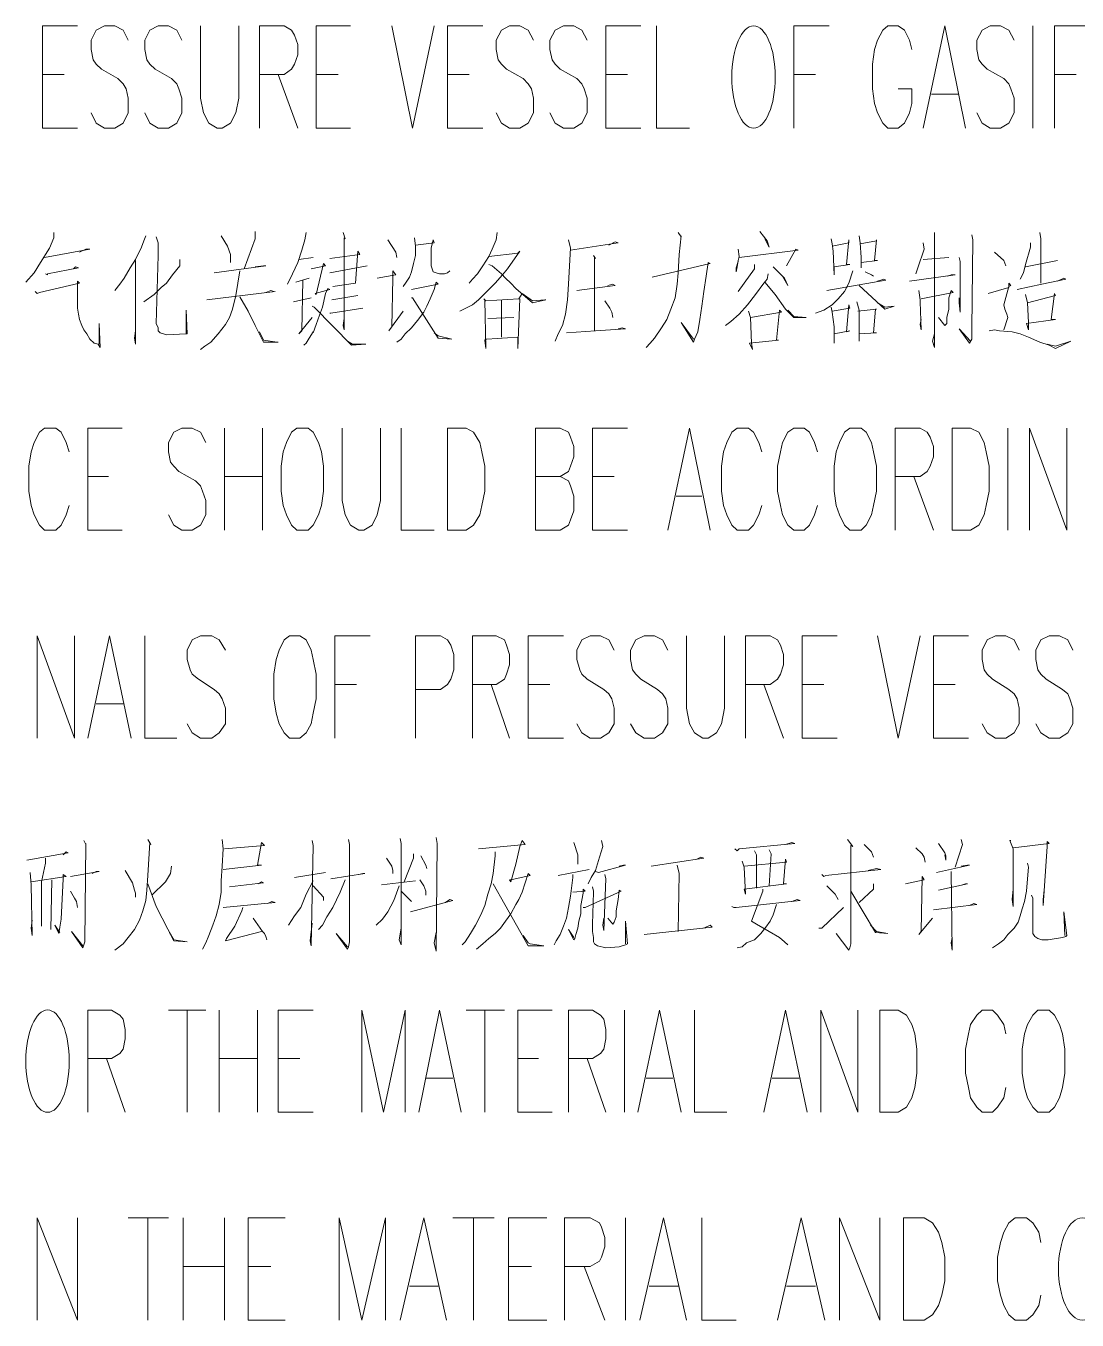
# Model space of a CAD drawing. Header units: millimetres. Extents: x 0 to 588, y 0 to 874.
# Drawn here: x 478.73 to 500.25, y 608.52 to 635.02 of the extents above; entities that cross this region are included whole.
import ezdxf

# ---------------------------------------------------------------- set-up
doc = ezdxf.new("R2010")
doc.units = ezdxf.units.MM
doc.layers.get('0').update_dxf_attribs({"lineweight": 18})

msp = doc.modelspace()

# ---------------------------------------------------------------- linework, layer by layer
at = {"color": 0, "lineweight": 0}
for points in [[(479.065, 632.926), (479.065, 635.021), (479.785, 635.021)], [(480.822, 634.725), (480.716, 634.936), (480.547, 635.021), (480.335, 635.021), (480.166, 634.936), (480.06, 634.725), (480.06, 634.534), (480.102, 634.323), (480.166, 634.238), (480.272, 634.132), (480.61, 633.942), (480.716, 633.836), (480.78, 633.73), (480.822, 633.539), (480.822, 633.243), (480.716, 633.032), (480.547, 632.926), (480.335, 632.926), (480.166, 633.032), (480.06, 633.243)], [(481.923, 634.725), (481.817, 634.936), (481.647, 635.021), (481.436, 635.021), (481.267, 634.936), (481.161, 634.725), (481.161, 634.534), (481.203, 634.323), (481.267, 634.238), (481.372, 634.132), (481.711, 633.942), (481.817, 633.836), (481.859, 633.73), (481.923, 633.539), (481.923, 633.243), (481.817, 633.032), (481.647, 632.926), (481.436, 632.926), (481.267, 633.032), (481.161, 633.243)], [(482.304, 635.021), (482.304, 633.539), (482.367, 633.243), (482.473, 633.032), (482.642, 632.926), (482.748, 632.926), (482.918, 633.032), (483.023, 633.243), (483.087, 633.539), (483.087, 635.021)], [(483.51, 632.926), (483.51, 635.021), (484.018, 635.021), (484.166, 634.936), (484.23, 634.831), (484.293, 634.64), (484.293, 634.428), (484.23, 634.238), (484.166, 634.132), (484.018, 634.026), (483.51, 634.026)], [(484.674, 632.926), (484.674, 635.021), (485.373, 635.021)], [(486.219, 635.021), (486.643, 632.926), (487.087, 635.021)], [(487.363, 632.926), (487.363, 635.021), (488.082, 635.021)], [(489.119, 634.725), (489.014, 634.936), (488.844, 635.021), (488.632, 635.021), (488.463, 634.936), (488.357, 634.725), (488.357, 634.534), (488.4, 634.323), (488.463, 634.238), (488.569, 634.132), (488.908, 633.942), (489.014, 633.836), (489.077, 633.73), (489.119, 633.539), (489.119, 633.243), (489.014, 633.032), (488.844, 632.926), (488.632, 632.926), (488.463, 633.032), (488.357, 633.243)], [(490.22, 634.725), (490.114, 634.936), (489.945, 635.021), (489.733, 635.021), (489.564, 634.936), (489.458, 634.725), (489.458, 634.534), (489.5, 634.323), (489.564, 634.238), (489.67, 634.132), (490.008, 633.942), (490.114, 633.836), (490.156, 633.73), (490.22, 633.539), (490.22, 633.243), (490.114, 633.032), (489.945, 632.926), (489.733, 632.926), (489.564, 633.032), (489.458, 633.243)], [(490.601, 632.926), (490.601, 635.021), (491.321, 635.021)], [(491.638, 635.021), (491.638, 632.926), (492.315, 632.926)], [(494.453, 632.926), (494.453, 635.021), (495.173, 635.021)], [(496.866, 634.534), (496.824, 634.725), (496.718, 634.936), (496.591, 635.021), (496.38, 635.021), (496.274, 634.936), (496.168, 634.725), (496.104, 634.534), (496.062, 634.238), (496.062, 633.73), (496.104, 633.433), (496.168, 633.243), (496.274, 633.032), (496.38, 632.926), (496.591, 632.926), (496.718, 633.032), (496.824, 633.243), (496.866, 633.433), (496.866, 633.73), (496.591, 633.73)], [(497.099, 632.926), (497.544, 635.021), (497.967, 632.926)], [(498.962, 634.725), (498.856, 634.936), (498.687, 635.021), (498.475, 635.021), (498.306, 634.936), (498.2, 634.725), (498.2, 634.534), (498.242, 634.323), (498.306, 634.238), (498.411, 634.132), (498.75, 633.942), (498.856, 633.836), (498.898, 633.73), (498.962, 633.539), (498.962, 633.243), (498.856, 633.032), (498.687, 632.926), (498.475, 632.926), (498.306, 633.032), (498.2, 633.243)], [(499.343, 635.021), (499.343, 632.926)], [(499.787, 632.926), (499.787, 635.021), (500.507, 635.021)], [(479.065, 634.026), (479.51, 634.026)], [(483.891, 634.026), (484.293, 632.926)], [(484.674, 634.026), (485.119, 634.026)], [(487.363, 634.026), (487.807, 634.026)], [(490.601, 634.026), (491.046, 634.026)], [(494.453, 634.026), (494.898, 634.026)], [(499.787, 634.026), (500.232, 634.026)], [(497.269, 633.624), (497.819, 633.624)], [(479.065, 632.926), (479.785, 632.926)], [(484.674, 632.926), (485.373, 632.926)], [(487.363, 632.926), (488.082, 632.926)], [(490.601, 632.926), (491.321, 632.926)], [(479.298, 630.787), (479.298, 630.682), (479.213, 630.47), (479.023, 630.174), (478.896, 629.962), (478.726, 629.772)], [(481.182, 630.724), (481.139, 630.619), (481.097, 630.491), (480.97, 630.237), (480.864, 630.068), (480.737, 629.856), (480.653, 629.729), (480.547, 629.602)], [(482.727, 630.724), (482.854, 630.513), (482.918, 630.343), (482.918, 630.174)], [(483.425, 630.809), (483.425, 630.661), (483.193, 630.047)], [(484.463, 630.787), (484.442, 630.64), (484.378, 630.428), (484.293, 630.174), (484.188, 629.941), (484.082, 629.729)], [(485.225, 630.787), (485.267, 630.661), (485.246, 630.682), (485.246, 628.798), (485.225, 628.883), (485.246, 629.031)], [(488.378, 630.787), (488.357, 630.64), (488.273, 630.449), (488.209, 630.301), (488.082, 630.111), (487.976, 629.941), (487.87, 629.835), (487.807, 629.751)], [(492.083, 630.787), (492.146, 630.703), (492.146, 630.724), (492.104, 630.343), (492.083, 629.962), (492.062, 629.729), (492.019, 629.454), (491.935, 629.221), (491.85, 629.01), (491.744, 628.841), (491.596, 628.629), (491.511, 628.523), (491.426, 628.438)], [(493.755, 630.809), (493.903, 630.619), (493.945, 630.491), (493.861, 630.661)], [(495.787, 630.724), (495.808, 630.576), (495.829, 630.28), (495.829, 630.068), (495.829, 630.174), (496.168, 630.216), (496.104, 630.216), (496.147, 630.64), (496.147, 630.619), (495.808, 630.555)], [(497.332, 630.787), (497.332, 628.438), (497.29, 628.565), (497.332, 628.713)], [(498.094, 630.745), (498.115, 630.64), (498.094, 628.819), (498.094, 628.608), (498.052, 628.523), (497.84, 628.819), (498.073, 628.565)], [(499.491, 630.787), (499.512, 630.661), (499.512, 629.751)], [(479.108, 630.28), (480.039, 630.449), (479.954, 630.449), (479.827, 630.386)], [(481.394, 630.703), (481.436, 630.576), (481.436, 630.322), (481.394, 628.925), (481.436, 628.841), (481.436, 628.777), (481.478, 628.735), (481.542, 628.713), (481.605, 628.692), (482.007, 628.713), (482.029, 628.713), (482.007, 629.2), (482.007, 628.713)], [(486.135, 630.64), (486.304, 630.386), (486.325, 630.28)], [(486.685, 630.682), (486.706, 630.513), (486.706, 630.322), (486.664, 630.153), (486.622, 629.984), (486.579, 629.878), (486.516, 629.772), (486.452, 629.687)], [(486.706, 630.534), (487.087, 630.576), (487.066, 630.64), (487.024, 630.47), (487.024, 630.111), (487.045, 630.047), (487.066, 629.984), (487.13, 629.962), (487.193, 629.941), (487.299, 629.941), (487.363, 629.962), (487.405, 630.005)], [(489.839, 630.64), (489.881, 630.47), (489.86, 630.111), (489.839, 629.729), (489.818, 629.412), (489.776, 629.115), (489.712, 628.883), (489.627, 628.713), (489.564, 628.565)], [(489.881, 630.428), (490.855, 630.576), (490.791, 630.597), (490.664, 630.534)], [(493.31, 630.449), (493.332, 630.301), (493.31, 630.216), (493.289, 630.089), (493.268, 629.984), (493.268, 630.068), (493.31, 630.195)], [(493.332, 630.28), (494.538, 630.428), (494.496, 630.449), (494.305, 630.111)], [(495.215, 630.661), (495.236, 630.555), (495.258, 630.407), (495.279, 629.92), (495.279, 630.089), (495.596, 630.132), (495.533, 630.132), (495.575, 630.64), (495.575, 630.576), (495.236, 630.513)], [(497.099, 630.576), (497.12, 630.449), (496.993, 630.068), (496.951, 629.941)], [(499.3, 630.576), (499.3, 630.491), (499.195, 630.132), (499.152, 629.962), (499.089, 629.835)], [(480.97, 630.216), (480.97, 628.502), (480.949, 628.629), (480.97, 628.777)], [(481.88, 630.237), (481.88, 630.111), (481.732, 629.92), (481.605, 629.751), (481.499, 629.666), (481.351, 629.518), (481.139, 629.37)], [(484.315, 630.237), (484.611, 630.28)], [(484.95, 630.258), (485.563, 630.343), (485.521, 630.407), (485.479, 629.751), (485.013, 629.687)], [(488.209, 630.301), (488.802, 630.365), (488.844, 630.407), (488.59, 630.047), (488.484, 629.92), (488.336, 629.751), (487.998, 629.412), (487.87, 629.306), (487.616, 629.179)], [(490.347, 630.322), (490.389, 630.258), (490.368, 630.28), (490.368, 628.777)], [(497.099, 630.237), (497.628, 630.28)], [(497.84, 630.28), (497.861, 630.195), (497.861, 629.158), (497.84, 629.348), (497.84, 629.454)], [(498.56, 630.386), (498.75, 630.216), (498.793, 630.111)], [(499.195, 630.089), (499.851, 630.216)], [(479.129, 629.941), (479.171, 629.92), (479.171, 629.941), (479.806, 630.068), (479.743, 630.089), (479.7, 630.047)], [(483.108, 630.005), (483.023, 629.497), (482.96, 629.221), (482.896, 629.052), (482.812, 628.904), (482.663, 628.713), (482.515, 628.544), (482.388, 628.46), (482.304, 628.396)], [(482.579, 629.962), (483.637, 630.111), (483.595, 630.111), (483.425, 630.089)], [(484.568, 630.047), (484.865, 630.111), (484.822, 630.153), (484.674, 629.518), (484.653, 629.539), (484.95, 629.624), (484.907, 629.644), (484.865, 629.539), (484.801, 629.264), (484.738, 629.095), (484.674, 628.904), (484.611, 628.735), (484.611, 628.755), (484.526, 628.629), (484.463, 628.523), (484.42, 628.481)], [(484.95, 629.962), (485.712, 630.111)], [(485.923, 629.856), (486.304, 629.92), (486.241, 630.005), (486.241, 629.856), (486.219, 628.862), (486.156, 628.777), (486.452, 629.179)], [(488.209, 630.132), (488.273, 630.111), (488.463, 629.941), (488.548, 629.856), (488.654, 629.751), (488.76, 629.644), (489.098, 629.348), (489.373, 629.412), (489.352, 629.412), (489.098, 629.391), (488.887, 629.539), (488.823, 629.433), (488.146, 629.391), (488.103, 629.433), (488.125, 629.412), (488.146, 628.417), (488.125, 628.586), (488.146, 628.608), (488.167, 628.608), (488.802, 628.65), (488.802, 628.417), (488.844, 629.433)], [(491.553, 629.878), (492.739, 630.153), (492.697, 630.174), (492.654, 629.899), (492.612, 629.581), (492.57, 629.285), (492.527, 629.01), (492.485, 628.755), (492.421, 628.608), (492.4, 628.544), (492.146, 628.946), (492.4, 628.608)], [(493.924, 629.941), (493.903, 629.835), (493.839, 629.751), (493.67, 629.518), (493.501, 629.306), (493.332, 629.115), (493.162, 628.967), (493.056, 628.883)], [(493.649, 630.132), (493.649, 630.047), (493.437, 629.751), (493.31, 629.581)], [(494.03, 630.089), (494.263, 629.856), (494.326, 629.708), (494.221, 629.899)], [(495.66, 630.005), (495.575, 629.751), (495.49, 629.581), (495.363, 629.433), (495.236, 629.306), (495.067, 629.2), (494.898, 629.137)], [(495.914, 629.984), (496.041, 629.92), (496.083, 629.899)], [(496.824, 629.793), (497.755, 629.92), (497.671, 629.92), (497.607, 629.899)], [(478.917, 629.581), (478.959, 629.539), (479.002, 629.56), (479.827, 629.751), (479.785, 629.793), (479.785, 629.243), (479.806, 629.115), (479.827, 629.01), (479.87, 628.883), (479.912, 628.798), (479.975, 628.713), (480.039, 628.608), (480.123, 628.523), (480.208, 628.502), (480.25, 628.438), (480.229, 628.925), (480.229, 628.502)], [(484.526, 629.856), (484.251, 629.772)], [(484.399, 629.814), (484.378, 628.777), (484.315, 628.713), (484.59, 629.052)], [(486.622, 629.624), (487.172, 629.729), (487.13, 629.772), (487.087, 629.624), (487.003, 629.433), (486.939, 629.285), (486.876, 629.158), (486.749, 628.989), (486.622, 628.841), (486.495, 628.713), (486.41, 628.608), (486.325, 628.544)], [(490.008, 629.602), (490.791, 629.708), (490.749, 629.729), (490.643, 629.708)], [(493.861, 629.772), (494.072, 629.518), (494.284, 629.221), (494.453, 629.052), (494.707, 629.052), (494.453, 629.073), (494.326, 629.2)], [(495.131, 629.602), (496.337, 629.814), (496.295, 629.835), (496.168, 629.793)], [(495.787, 629.708), (496.316, 629.221), (496.507, 629.285), (496.316, 629.264), (496.168, 629.348)], [(498.433, 629.539), (498.856, 629.666), (498.856, 629.751), (498.898, 629.708), (498.856, 629.687), (498.75, 629.306), (498.771, 629.221), (498.814, 629.115), (498.835, 629.052), (498.75, 628.798)], [(499.025, 629.624), (499.533, 629.729), (500.02, 629.835), (499.978, 629.856), (499.851, 629.793)], [(482.431, 629.412), (483.828, 629.581)], [(483.108, 629.476), (483.277, 629.179), (483.425, 628.883), (483.595, 628.544), (483.891, 628.544), (483.87, 628.544), (483.595, 628.586), (483.51, 628.755)], [(483.807, 629.581), (483.743, 629.602), (483.637, 629.56)], [(484.209, 629.37), (484.568, 629.454)], [(485.521, 629.497), (484.992, 629.412)], [(486.622, 629.454), (486.643, 629.454), (487.172, 628.629), (487.447, 628.608), (487.172, 628.671), (487.087, 628.735)], [(488.463, 629.412), (488.463, 628.65)], [(490.58, 629.391), (490.686, 629.243), (490.728, 629.158), (490.749, 629.052)], [(497.014, 629.602), (497.036, 629.412), (497.036, 629.37), (497.057, 628.798), (497.036, 628.904), (497.057, 629.01)], [(497.057, 629.433), (497.713, 629.56), (497.671, 629.602), (497.628, 629.454), (497.628, 629.221), (497.586, 629.052), (497.586, 628.925), (497.544, 628.883), (497.417, 629.052), (497.544, 628.883)], [(499.195, 629.518), (499.237, 629.348), (499.258, 628.946), (499.258, 628.798), (499.216, 628.925), (499.808, 629.01), (499.724, 629.01), (499.787, 629.539), (499.808, 629.497), (499.237, 629.348)], [(484.59, 629.285), (484.632, 629.264), (485.394, 628.481), (485.69, 628.502), (485.415, 628.502), (485.309, 628.565)], [(484.95, 629.137), (484.971, 629.137), (485.627, 629.243)], [(493.522, 629.179), (493.564, 629.052), (493.586, 628.523), (493.607, 628.396), (493.543, 628.523), (494.136, 628.586), (494.094, 628.586), (494.157, 629.2), (494.199, 629.158), (493.564, 629.052)], [(495.215, 629.264), (495.236, 629.158), (495.279, 628.862), (495.279, 628.523), (495.279, 628.713), (495.596, 628.777), (495.533, 628.755), (495.575, 629.306), (495.596, 629.243), (495.236, 629.179)], [(495.745, 629.37), (495.787, 629.2), (495.787, 628.565), (495.787, 628.713), (496.147, 628.735), (496.083, 628.735), (496.125, 629.221), (496.147, 629.221), (495.766, 629.179)], [(488.188, 629.031), (488.717, 629.052)], [(489.797, 628.735), (490.389, 628.777), (491.003, 628.819), (490.94, 628.841), (490.855, 628.819)], [(498.454, 628.777), (498.56, 628.798), (498.666, 628.777), (498.92, 628.755), (499.089, 628.713), (499.258, 628.65), (499.491, 628.544), (499.682, 628.481), (499.808, 628.417), (500.126, 628.565), (499.808, 628.46), (499.639, 628.502)], [(479.615, 626.301), (479.552, 626.491), (479.446, 626.703), (479.34, 626.787), (479.108, 626.787), (479.002, 626.703), (478.896, 626.491), (478.832, 626.301), (478.79, 626.004), (478.79, 625.496), (478.832, 625.2), (478.896, 625.009), (479.002, 624.798), (479.108, 624.692), (479.34, 624.692), (479.446, 624.798), (479.552, 625.009), (479.615, 625.2)], [(479.997, 624.692), (479.997, 626.787), (480.695, 626.787)], [(482.409, 626.491), (482.304, 626.703), (482.134, 626.787), (481.923, 626.787), (481.753, 626.703), (481.647, 626.491), (481.647, 626.301), (481.69, 626.089), (481.753, 626.004), (481.859, 625.898), (482.198, 625.708), (482.304, 625.602), (482.346, 625.496), (482.409, 625.306), (482.409, 625.009), (482.304, 624.798), (482.134, 624.692), (481.923, 624.692), (481.753, 624.798), (481.647, 625.009)], [(482.791, 626.787), (482.791, 624.692)], [(483.574, 626.787), (483.574, 624.692)], [(485.204, 626.787), (485.204, 625.306), (485.267, 625.009), (485.373, 624.798), (485.542, 624.692), (485.648, 624.692), (485.817, 624.798), (485.923, 625.009), (485.987, 625.306), (485.987, 626.787)], [(486.41, 626.787), (486.41, 624.692), (487.087, 624.692)], [(489.162, 624.692), (489.162, 626.787), (489.67, 626.787), (489.839, 626.703), (489.881, 626.597), (489.945, 626.406), (489.945, 626.195), (489.881, 626.004), (489.839, 625.898), (489.67, 625.793), (489.162, 625.793)], [(490.326, 624.692), (490.326, 626.787), (491.046, 626.787)], [(491.871, 624.692), (492.315, 626.787), (492.739, 624.692)], [(493.797, 626.301), (493.734, 626.491), (493.628, 626.703), (493.522, 626.787), (493.289, 626.787), (493.183, 626.703), (493.077, 626.491), (493.014, 626.301), (492.972, 626.004), (492.972, 625.496), (493.014, 625.2), (493.077, 625.009), (493.183, 624.798), (493.289, 624.692), (493.522, 624.692), (493.628, 624.798), (493.734, 625.009), (493.797, 625.2)], [(494.94, 626.301), (494.877, 626.491), (494.771, 626.703), (494.665, 626.787), (494.453, 626.787), (494.326, 626.703), (494.221, 626.491), (494.178, 626.301), (494.115, 626.004), (494.115, 625.496), (494.178, 625.2), (494.221, 625.009), (494.326, 624.798), (494.453, 624.692), (494.665, 624.692), (494.771, 624.798), (494.877, 625.009), (494.94, 625.2)], [(496.528, 624.692), (496.528, 626.787), (497.036, 626.787), (497.184, 626.703), (497.247, 626.597), (497.311, 626.406), (497.311, 626.195), (497.247, 626.004), (497.184, 625.898), (497.036, 625.793), (496.528, 625.793)], [(498.835, 626.787), (498.835, 624.692)], [(499.279, 624.692), (499.279, 626.787), (500.041, 624.692), (500.041, 626.787)], [(479.997, 625.793), (480.42, 625.793)], [(482.791, 625.793), (483.574, 625.793)], [(489.67, 625.793), (489.839, 625.708), (489.881, 625.602), (489.945, 625.39), (489.945, 625.094), (489.881, 624.904), (489.839, 624.798), (489.67, 624.692), (489.162, 624.692)], [(490.326, 625.793), (490.77, 625.793)], [(496.909, 625.793), (497.311, 624.692)], [(492.04, 625.39), (492.57, 625.39)], [(479.997, 624.692), (480.695, 624.692)], [(490.326, 624.692), (491.046, 624.692)], [(478.959, 620.437), (478.959, 622.533), (479.721, 620.437), (479.721, 622.533)], [(479.997, 620.437), (480.441, 622.533), (480.885, 620.437)], [(481.161, 622.533), (481.161, 620.437), (481.817, 620.437)], [(482.812, 622.236), (482.685, 622.448), (482.536, 622.533), (482.304, 622.533), (482.134, 622.448), (482.029, 622.236), (482.029, 622.046), (482.092, 621.834), (482.134, 621.75), (482.261, 621.644), (482.579, 621.432), (482.685, 621.347), (482.748, 621.242), (482.812, 621.051), (482.812, 620.733), (482.685, 620.543), (482.536, 620.437), (482.304, 620.437), (482.134, 620.543), (482.029, 620.733)], [(485.055, 620.437), (485.055, 622.533), (485.775, 622.533)], [(486.706, 620.437), (486.706, 622.533), (487.214, 622.533), (487.363, 622.448), (487.426, 622.342), (487.49, 622.152), (487.49, 621.834), (487.426, 621.644), (487.363, 621.538), (487.214, 621.432), (486.706, 621.432)], [(487.87, 620.437), (487.87, 622.533), (488.357, 622.533), (488.527, 622.448), (488.569, 622.342), (488.632, 622.152), (488.632, 621.94), (488.569, 621.75), (488.527, 621.644), (488.357, 621.538), (487.87, 621.538)], [(489.014, 620.437), (489.014, 622.533), (489.733, 622.533)], [(490.77, 622.236), (490.664, 622.448), (490.495, 622.533), (490.284, 622.533), (490.114, 622.448), (490.008, 622.236), (490.008, 622.046), (490.072, 621.834), (490.114, 621.75), (490.22, 621.644), (490.559, 621.432), (490.664, 621.347), (490.728, 621.242), (490.77, 621.051), (490.77, 620.733), (490.664, 620.543), (490.495, 620.437), (490.284, 620.437), (490.114, 620.543), (490.008, 620.733)], [(491.871, 622.236), (491.765, 622.448), (491.596, 622.533), (491.384, 622.533), (491.215, 622.448), (491.109, 622.236), (491.109, 622.046), (491.151, 621.834), (491.215, 621.75), (491.321, 621.644), (491.659, 621.432), (491.765, 621.347), (491.829, 621.242), (491.871, 621.051), (491.871, 620.733), (491.765, 620.543), (491.596, 620.437), (491.384, 620.437), (491.215, 620.543), (491.109, 620.733)], [(492.252, 622.533), (492.252, 621.051), (492.315, 620.733), (492.421, 620.543), (492.591, 620.437), (492.697, 620.437), (492.866, 620.543), (492.972, 620.733), (493.035, 621.051), (493.035, 622.533)], [(493.459, 620.437), (493.459, 622.533), (493.966, 622.533), (494.115, 622.448), (494.178, 622.342), (494.242, 622.152), (494.242, 621.94), (494.178, 621.75), (494.115, 621.644), (493.966, 621.538), (493.459, 621.538)], [(494.623, 620.437), (494.623, 622.533), (495.342, 622.533)], [(496.168, 622.533), (496.591, 620.437), (497.036, 622.533)], [(497.311, 620.437), (497.311, 622.533), (498.031, 622.533)], [(499.068, 622.236), (498.962, 622.448), (498.793, 622.533), (498.581, 622.533), (498.411, 622.448), (498.306, 622.236), (498.306, 622.046), (498.348, 621.834), (498.411, 621.75), (498.517, 621.644), (498.856, 621.432), (498.962, 621.347), (499.025, 621.242), (499.068, 621.051), (499.068, 620.733), (498.962, 620.543), (498.793, 620.437), (498.581, 620.437), (498.411, 620.543), (498.306, 620.733)], [(500.168, 622.236), (500.062, 622.448), (499.893, 622.533), (499.682, 622.533), (499.512, 622.448), (499.406, 622.236), (499.406, 622.046), (499.449, 621.834), (499.512, 621.75), (499.618, 621.644), (499.957, 621.432), (500.062, 621.347), (500.105, 621.242), (500.168, 621.051), (500.168, 620.733), (500.062, 620.543), (499.893, 620.437), (499.682, 620.437), (499.512, 620.543), (499.406, 620.733)], [(485.055, 621.538), (485.5, 621.538)], [(488.252, 621.538), (488.632, 620.437)], [(489.014, 621.538), (489.458, 621.538)], [(493.839, 621.538), (494.242, 620.437)], [(494.623, 621.538), (495.067, 621.538)], [(497.311, 621.538), (497.755, 621.538)], [(480.166, 621.136), (480.716, 621.136)], [(489.014, 620.437), (489.733, 620.437)], [(494.623, 620.437), (495.342, 620.437)], [(497.311, 620.437), (498.031, 620.437)], [(479.912, 618.342), (479.954, 618.257), (479.954, 618.278), (479.933, 616.268), (479.912, 616.204), (479.891, 616.14), (479.658, 616.479), (479.891, 616.183)], [(481.224, 618.363), (481.288, 618.257), (481.267, 618.299), (481.224, 617.622), (481.203, 617.326), (481.182, 617.114), (481.118, 616.903), (481.055, 616.712), (480.949, 616.521), (480.822, 616.352), (480.716, 616.225), (480.547, 616.098)], [(482.748, 618.363), (482.769, 618.172), (482.748, 617.813), (482.727, 617.516), (482.727, 617.284), (482.685, 617.029), (482.621, 616.797), (482.558, 616.606), (482.473, 616.394), (482.409, 616.246), (482.346, 616.119)], [(482.791, 618.172), (483.616, 618.236), (483.553, 618.299), (483.468, 617.834), (483.553, 617.834), (482.769, 617.749)], [(484.59, 618.342), (484.611, 618.236), (484.568, 616.183), (484.547, 616.289), (484.59, 616.649)], [(485.33, 618.363), (485.352, 618.257), (485.352, 616.268), (485.33, 616.162), (485.309, 616.119), (485.077, 616.437), (485.309, 616.162)], [(486.389, 618.384), (486.41, 618.278), (486.41, 616.204), (486.368, 616.31), (486.41, 616.543)], [(487.13, 618.405), (487.151, 618.278), (487.13, 616.077), (487.087, 616.246), (487.13, 616.458)], [(487.998, 618.172), (488.95, 618.257), (488.887, 618.342), (488.844, 618.215), (488.76, 617.855), (488.654, 617.495), (488.632, 617.538), (488.654, 617.538), (489.056, 617.622), (489.014, 617.664), (488.95, 617.474), (488.887, 617.284), (488.823, 617.135), (488.76, 617.029), (488.654, 616.839), (488.548, 616.691), (488.442, 616.543), (488.336, 616.437), (488.209, 616.331), (488.082, 616.225), (487.955, 616.119)], [(489.945, 618.299), (490.029, 618.045), (490.029, 617.855)], [(490.516, 618.342), (490.538, 618.215), (490.474, 618.003), (490.389, 617.728), (490.305, 617.58), (490.241, 617.453)], [(493.247, 618.172), (493.289, 618.13), (493.332, 618.172), (494.474, 618.278), (494.411, 618.299), (494.284, 618.257)], [(495.554, 618.363), (495.66, 618.215), (495.618, 618.236), (495.618, 616.225), (495.596, 616.14), (495.575, 616.098), (495.321, 616.437)], [(495.893, 618.257), (496.041, 618.109), (496.083, 618.003)], [(497.417, 618.278), (497.544, 618.087), (497.565, 618.024), (497.565, 617.94), (497.544, 618.045)], [(497.882, 618.363), (497.904, 618.257), (497.755, 617.792)], [(498.898, 618.342), (498.877, 618.342), (498.941, 618.172), (498.941, 616.987), (498.92, 617.135), (498.941, 617.347)], [(498.941, 618.194), (499.682, 618.278), (499.639, 618.321), (499.639, 618.215), (499.555, 617.008), (499.555, 617.135), (499.576, 617.326)], [(478.748, 617.94), (479.594, 618.087), (479.552, 618.109), (479.488, 618.045)], [(486.664, 618.067), (486.664, 617.982), (486.474, 617.495)], [(486.812, 618.024), (486.918, 617.834), (486.939, 617.77)], [(488.336, 618.109), (488.336, 618.024), (488.294, 617.664), (488.252, 617.453), (488.188, 617.241), (488.125, 617.008), (488.04, 616.818), (487.934, 616.606), (487.828, 616.437), (487.722, 616.268), (487.659, 616.204)], [(491.532, 617.813), (492.612, 617.982), (492.548, 618.003), (492.464, 617.961)], [(493.649, 618.13), (493.691, 618.045), (493.691, 617.368)], [(493.945, 618.151), (493.988, 618.067), (493.945, 617.41)], [(496.951, 618.194), (497.078, 618.067), (497.12, 618.003), (497.142, 617.897)], [(479.129, 617.982), (479.129, 617.876), (479.044, 617.495), (479.044, 616.585)], [(480.759, 617.728), (480.907, 617.474), (480.949, 617.326), (480.97, 617.262), (480.97, 617.178)], [(481.711, 617.813), (481.69, 617.664), (481.584, 617.495), (481.309, 617.22)], [(486.114, 617.982), (486.219, 617.813), (486.241, 617.728), (486.241, 617.664)], [(489.627, 617.622), (490.262, 617.749)], [(490.389, 617.707), (490.453, 617.686), (491.003, 617.834), (490.961, 617.834), (490.876, 617.813)], [(492.062, 617.834), (492.104, 617.664), (492.083, 616.479)], [(493.395, 617.918), (493.437, 617.792), (493.459, 617.241), (493.437, 617.347), (494.305, 617.453), (494.242, 617.453), (494.284, 617.961), (494.305, 617.897), (493.437, 617.813)], [(495.025, 617.643), (495.067, 617.601), (495.11, 617.622), (496.231, 617.749), (496.147, 617.77), (495.977, 617.728)], [(497.374, 617.686), (498.052, 617.834), (498.009, 617.834), (497.882, 617.813)], [(499.237, 617.876), (499.258, 617.792), (499.237, 617.558), (499.216, 617.305), (499.173, 617.093), (499.131, 616.944), (499.089, 616.797), (499.046, 616.669), (498.962, 616.543), (498.835, 616.415), (498.75, 616.31), (498.644, 616.225), (498.517, 616.14)], [(478.811, 617.686), (478.832, 617.432), (478.853, 616.394), (478.832, 616.543), (478.853, 616.712)], [(478.832, 617.495), (479.552, 617.601), (479.488, 617.643), (479.488, 617.558), (479.446, 616.733), (479.425, 616.564), (479.404, 616.437), (479.319, 616.606), (479.425, 616.458)], [(479.256, 617.538), (479.235, 616.521)], [(479.637, 617.601), (480.229, 617.707), (480.166, 617.707), (480.081, 617.664)], [(482.896, 617.389), (483.595, 617.474), (483.553, 617.495), (483.489, 617.453)], [(484.611, 617.516), (484.463, 617.241), (484.357, 616.966), (484.23, 616.797), (484.103, 616.606)], [(484.23, 617.58), (484.865, 617.686)], [(485.267, 617.538), (485.161, 617.284), (485.013, 616.966), (484.886, 616.775), (484.801, 616.606), (484.717, 616.521)], [(484.971, 617.558), (485.669, 617.664), (485.627, 617.664), (485.542, 617.643)], [(486.008, 617.432), (486.706, 617.516)], [(486.791, 617.538), (486.876, 617.41), (486.918, 617.305), (486.918, 617.22)], [(489.924, 617.643), (489.924, 617.58), (489.881, 617.198), (489.839, 616.966), (489.797, 616.754), (489.733, 616.585), (489.67, 616.415), (489.585, 616.289), (489.543, 616.204)], [(490.58, 617.643), (490.601, 617.558), (490.559, 616.5), (490.538, 616.606), (490.559, 616.754)], [(496.739, 617.453), (497.12, 617.538), (497.078, 617.601), (497.057, 616.479), (497.014, 616.415), (497.29, 616.754)], [(497.671, 617.707), (497.692, 616.098), (497.671, 616.246), (497.692, 616.352)], [(479.637, 617.305), (479.721, 617.157), (479.764, 617.093), (479.785, 616.966)], [(481.224, 617.453), (481.394, 616.987), (481.753, 616.289), (482.029, 616.268), (481.753, 616.31), (481.669, 616.458)], [(484.611, 617.41), (484.822, 617.178), (484.822, 617.114)], [(486.368, 617.41), (486.262, 617.114), (486.135, 616.881), (486.029, 616.733), (485.902, 616.606)], [(486.41, 617.305), (486.579, 617.135), (486.622, 617.093)], [(488.294, 617.453), (489.014, 616.183), (489.331, 616.183), (489.056, 616.225), (489.014, 616.246), (488.908, 616.394)], [(489.924, 617.284), (490.178, 617.305), (490.135, 617.347), (490.135, 617.262), (490.093, 617.008), (490.093, 616.839), (490.051, 616.691), (490.029, 616.543), (489.987, 616.415), (489.966, 616.331), (489.945, 616.31), (489.839, 616.521), (489.945, 616.352)], [(490.135, 616.966), (490.178, 616.966), (490.918, 617.305), (490.876, 617.326), (490.855, 617.135), (490.813, 616.903), (490.813, 616.775), (490.77, 616.669), (490.749, 616.627), (490.643, 616.754)], [(490.326, 617.389), (490.347, 617.305), (490.347, 617.284), (490.326, 616.627), (490.326, 616.479), (490.347, 616.352), (490.347, 616.268), (490.368, 616.225), (490.432, 616.183), (490.601, 616.14), (490.876, 616.162), (490.94, 616.183), (491.003, 616.204), (491.046, 616.225), (491.003, 616.691), (491.003, 616.225)], [(493.818, 617.347), (493.818, 617.305), (493.586, 616.691), (493.691, 616.627), (493.945, 616.479), (494.157, 616.352), (494.263, 616.268), (494.326, 616.204)], [(495.131, 617.41), (495.3, 617.241), (495.363, 617.135)], [(495.618, 617.305), (496.125, 616.458), (496.38, 616.437), (496.147, 616.479), (496.02, 616.606)], [(496.083, 617.453), (496.083, 617.347), (495.787, 617.072)], [(497.417, 617.326), (498.009, 617.453), (497.967, 617.453), (497.904, 617.432)], [(499.322, 617.22), (499.343, 617.157), (499.343, 616.437), (499.385, 616.373), (499.449, 616.331), (499.533, 616.31), (499.66, 616.31), (499.957, 616.352), (500.02, 616.373), (500.041, 616.394), (499.978, 616.881), (499.999, 616.394)], [(482.769, 616.966), (483.828, 617.072), (483.764, 617.093), (483.68, 617.051)], [(483.171, 616.966), (483.15, 616.903), (483.002, 616.585), (482.833, 616.331), (482.812, 616.289), (483.553, 616.479)], [(486.601, 616.881), (487.468, 617.114), (487.405, 617.135), (487.32, 617.072)], [(493.183, 616.987), (493.226, 616.966), (493.268, 616.966), (494.58, 617.114), (494.517, 617.135), (494.411, 617.093)], [(494.094, 617.029), (494.03, 616.818), (493.966, 616.691), (493.882, 616.564), (493.776, 616.437), (493.649, 616.31), (493.48, 616.246), (493.395, 616.162), (493.289, 616.14)], [(494.961, 616.543), (495.025, 616.543), (495.469, 616.966)], [(497.311, 616.924), (498.2, 617.029), (498.136, 617.051), (498.052, 617.008)], [(483.383, 616.754), (483.574, 616.479), (483.616, 616.437), (483.637, 616.373), (483.658, 616.31)], [(491.384, 616.415), (492.781, 616.564), (492.739, 616.606), (492.612, 616.543)], [(479.997, 612.775), (479.997, 614.87), (480.483, 614.87), (480.653, 614.765), (480.716, 614.68), (480.759, 614.468), (480.759, 614.278), (480.716, 614.066), (480.653, 613.981), (480.483, 613.876), (479.997, 613.876)], [(481.647, 614.87), (482.409, 614.87)], [(482.029, 614.87), (482.029, 612.775)], [(482.685, 614.87), (482.685, 612.775)], [(483.468, 614.87), (483.468, 612.775)], [(483.891, 612.775), (483.891, 614.87), (484.611, 614.87)], [(485.606, 612.775), (485.606, 614.87), (486.05, 612.775), (486.495, 614.87), (486.495, 612.775)], [(486.77, 612.775), (487.193, 614.87), (487.638, 612.775)], [(487.743, 614.87), (488.527, 614.87)], [(488.125, 614.87), (488.125, 612.775)], [(488.802, 612.775), (488.802, 614.87), (489.5, 614.87)], [(489.839, 612.775), (489.839, 614.87), (490.326, 614.87), (490.495, 614.765), (490.559, 614.68), (490.601, 614.468), (490.601, 614.278), (490.559, 614.066), (490.495, 613.981), (490.326, 613.876), (489.839, 613.876)], [(490.982, 614.87), (490.982, 612.775)], [(491.257, 612.775), (491.702, 614.87), (492.146, 612.775)], [(492.421, 614.87), (492.421, 612.775), (493.077, 612.775)], [(493.839, 612.775), (494.284, 614.87), (494.728, 612.775)], [(495.004, 612.775), (495.004, 614.87), (495.766, 612.775), (495.766, 614.87)], [(498.793, 614.383), (498.75, 614.574), (498.623, 614.765), (498.517, 614.87), (498.306, 614.87), (498.2, 614.765), (498.073, 614.574), (498.031, 614.383), (497.967, 614.066), (497.967, 613.579), (498.031, 613.283), (498.073, 613.071), (498.2, 612.88), (498.306, 612.775), (498.517, 612.775), (498.623, 612.88), (498.75, 613.071), (498.793, 613.283)], [(480.377, 613.876), (480.759, 612.775)], [(482.685, 613.876), (483.468, 613.876)], [(483.891, 613.876), (484.336, 613.876)], [(488.802, 613.876), (489.225, 613.876)], [(490.22, 613.876), (490.601, 612.775)], [(486.918, 613.473), (487.468, 613.473)], [(491.426, 613.473), (491.977, 613.473)], [(494.009, 613.473), (494.559, 613.473)], [(483.891, 612.775), (484.611, 612.775)], [(488.802, 612.775), (489.5, 612.775)], [(478.959, 608.52), (478.959, 610.616), (479.785, 608.52), (479.785, 610.616)], [(480.822, 610.616), (481.647, 610.616)], [(481.224, 610.616), (481.224, 608.52)], [(481.944, 610.616), (481.944, 608.52)], [(482.791, 610.616), (482.791, 608.52)], [(483.277, 608.52), (483.277, 610.616), (484.039, 610.616)], [(485.14, 608.52), (485.14, 610.616), (485.606, 608.52), (486.092, 610.616), (486.092, 608.52)], [(486.389, 608.52), (486.876, 610.616), (487.341, 608.52)], [(487.468, 610.616), (488.315, 610.616)], [(487.892, 610.616), (487.892, 608.52)], [(488.611, 608.52), (488.611, 610.616), (489.394, 610.616)], [(489.754, 608.52), (489.754, 610.616), (490.284, 610.616), (490.474, 610.51), (490.516, 610.426), (490.58, 610.214), (490.58, 610.023), (490.516, 609.812), (490.474, 609.727), (490.284, 609.621), (489.754, 609.621)], [(491.003, 610.616), (491.003, 608.52)], [(491.3, 608.52), (491.786, 610.616), (492.252, 608.52)], [(492.57, 610.616), (492.57, 608.52), (493.268, 608.52)], [(494.115, 608.52), (494.601, 610.616), (495.088, 608.52)], [(495.385, 608.52), (495.385, 610.616), (496.21, 608.52), (496.21, 610.616)], [(499.512, 610.108), (499.47, 610.319), (499.343, 610.51), (499.216, 610.616), (498.983, 610.616), (498.856, 610.51), (498.75, 610.319), (498.687, 610.108), (498.623, 609.812), (498.623, 609.325), (498.687, 609.029), (498.75, 608.817), (498.856, 608.626), (498.983, 608.52), (499.216, 608.52), (499.343, 608.626), (499.47, 608.817), (499.512, 609.029)], [(481.944, 609.621), (482.791, 609.621)], [(483.277, 609.621), (483.743, 609.621)], [(488.611, 609.621), (489.077, 609.621)], [(490.156, 609.621), (490.58, 608.52)], [(486.579, 609.219), (487.172, 609.219)], [(491.49, 609.219), (492.083, 609.219)], [(494.305, 609.219), (494.898, 609.219)], [(483.277, 608.52), (484.039, 608.52)], [(488.611, 608.52), (489.394, 608.52)]]:
    msp.add_lwpolyline(points, dxfattribs=at)
for points in [[(484.272, 626.787), (484.166, 626.703), (484.06, 626.491), (483.997, 626.301), (483.955, 626.004), (483.955, 625.496), (483.997, 625.2), (484.06, 625.009), (484.166, 624.798), (484.272, 624.692), (484.505, 624.692), (484.611, 624.798), (484.717, 625.009), (484.78, 625.2), (484.822, 625.496), (484.822, 626.004), (484.78, 626.301), (484.717, 626.491), (484.611, 626.703), (484.505, 626.787)], [(487.363, 624.692), (487.363, 626.787), (487.743, 626.787), (487.892, 626.703), (488.019, 626.491), (488.061, 626.301), (488.125, 626.004), (488.125, 625.496), (488.061, 625.2), (488.019, 625.009), (487.892, 624.798), (487.743, 624.692)], [(495.596, 626.787), (495.49, 626.703), (495.385, 626.491), (495.321, 626.301), (495.279, 626.004), (495.279, 625.496), (495.321, 625.2), (495.385, 625.009), (495.49, 624.798), (495.596, 624.692), (495.829, 624.692), (495.935, 624.798), (496.041, 625.009), (496.083, 625.2), (496.147, 625.496), (496.147, 626.004), (496.083, 626.301), (496.041, 626.491), (495.935, 626.703), (495.829, 626.787)], [(497.692, 624.692), (497.692, 626.787), (498.073, 626.787), (498.242, 626.703), (498.348, 626.491), (498.39, 626.301), (498.454, 626.004), (498.454, 625.496), (498.39, 625.2), (498.348, 625.009), (498.242, 624.798), (498.073, 624.692)], [(484.124, 622.533), (484.018, 622.448), (483.912, 622.236), (483.849, 622.046), (483.807, 621.75), (483.807, 621.242), (483.849, 620.945), (483.912, 620.733), (484.018, 620.543), (484.124, 620.437), (484.336, 620.437), (484.463, 620.543), (484.568, 620.733), (484.611, 620.945), (484.674, 621.242), (484.674, 621.75), (484.611, 622.046), (484.568, 622.236), (484.463, 622.448), (484.336, 622.533)], [(496.21, 612.775), (496.21, 614.87), (496.591, 614.87), (496.76, 614.765), (496.866, 614.574), (496.93, 614.383), (496.972, 614.066), (496.972, 613.579), (496.93, 613.283), (496.866, 613.071), (496.76, 612.88), (496.591, 612.775)], [(499.449, 614.87), (499.343, 614.765), (499.237, 614.574), (499.173, 614.383), (499.131, 614.066), (499.131, 613.579), (499.173, 613.283), (499.237, 613.071), (499.343, 612.88), (499.449, 612.775), (499.682, 612.775), (499.787, 612.88), (499.893, 613.071), (499.957, 613.283), (499.999, 613.579), (499.999, 614.066), (499.957, 614.383), (499.893, 614.574), (499.787, 614.765), (499.682, 614.87)], [(496.697, 608.52), (496.697, 610.616), (497.12, 610.616), (497.29, 610.51), (497.417, 610.319), (497.48, 610.108), (497.544, 609.812), (497.544, 609.325), (497.48, 609.029), (497.417, 608.817), (497.29, 608.626), (497.12, 608.52)]]:
    msp.add_lwpolyline(points, close=True, dxfattribs=at)
for centre, ratio in [((493.628, 633.973), 0.424314), ((479.171, 613.823), 0.424242), ((500.359, 609.568), 0.464646)]:
    msp.add_ellipse(centre, major_axis=(0, 1.048), ratio=ratio, dxfattribs=at)

doc.saveas('drawing.dxf')
